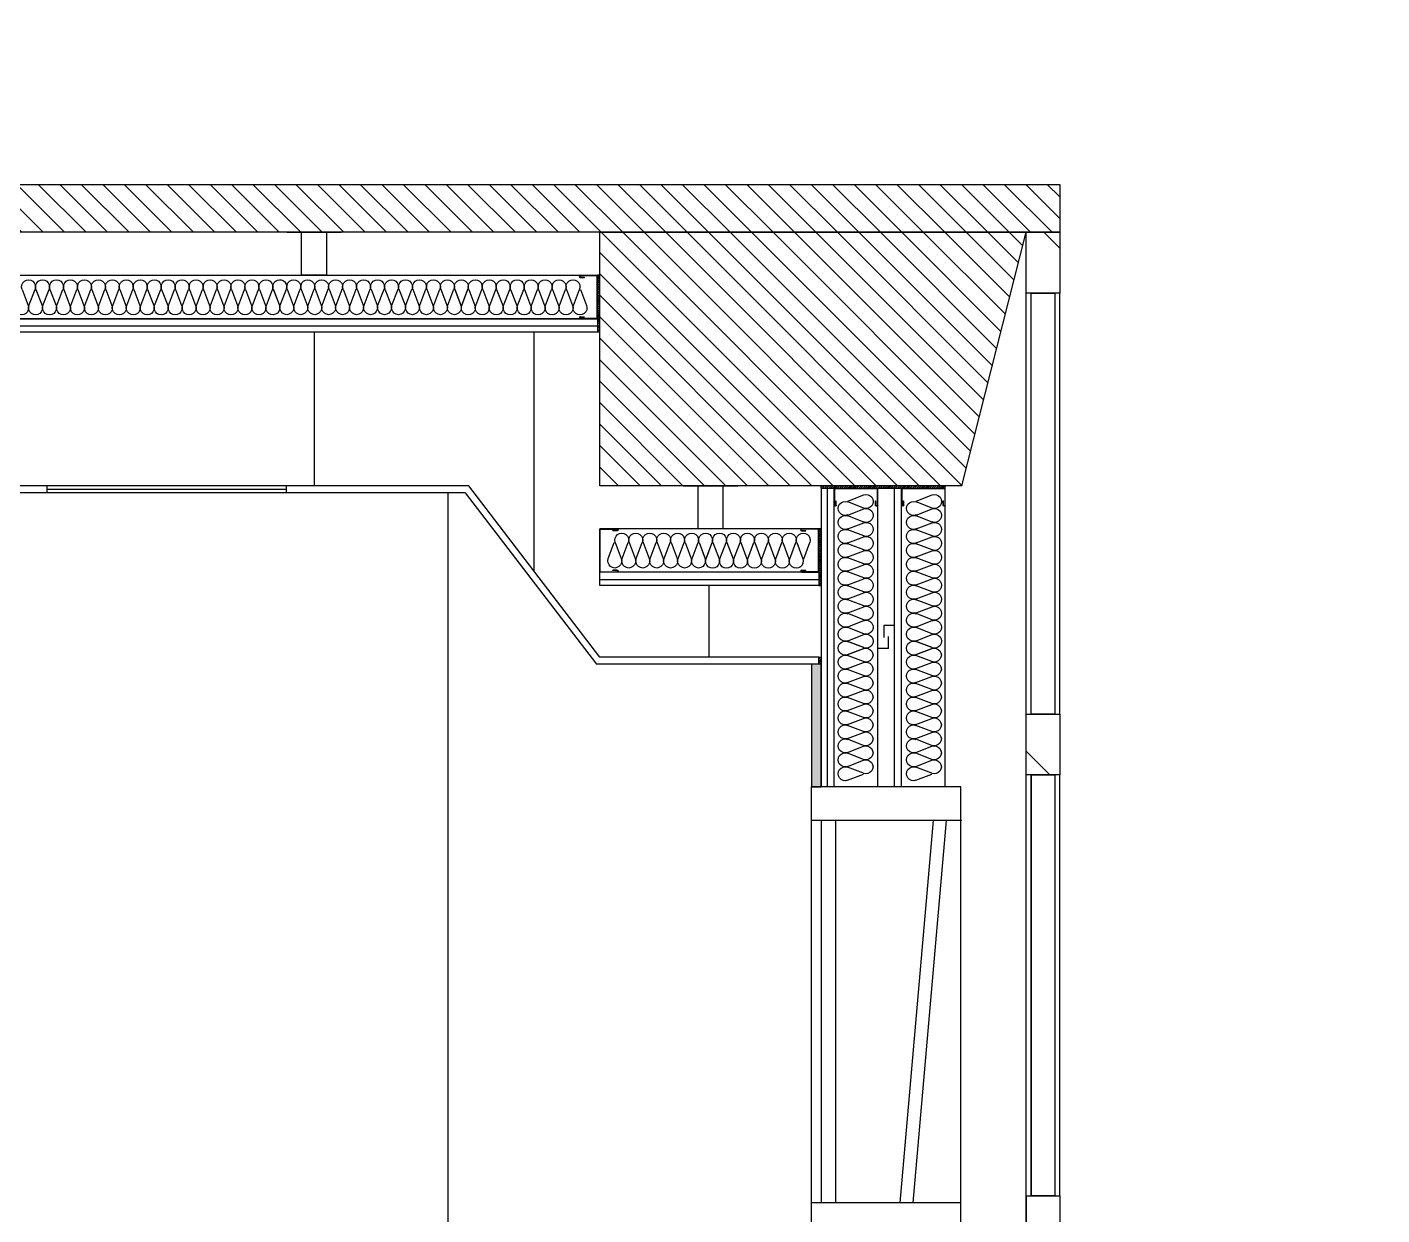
# Model space of a CAD drawing. Header units: millimetres. Extents: x 10 to 76.1, y 10 to 63.5.
# Drawn here: x 42.478 to 45.312, y 23.997 to 26.481 of the extents above; entities that cross this region are included whole.
import ezdxf

# ---------------------------------------------------------------- set-up
doc = ezdxf.new("R2010")
doc.units = ezdxf.units.MM
doc.linetypes.add('LÍNEAS_OCULTAS', pattern=[9.525, 6.35, -3.175])
for name, color, linetype in [('Aberturas', 5, 'Continuous'), ('durlok', 3, 'Continuous'), ('lana de vidrio', 2, 'Continuous'), ('Muros', 7, 'Continuous'), ('PERFILES', 2, 'Continuous'), ('Relleno', 9, 'Continuous')]:
    doc.layers.add(name, color=color, linetype=linetype)
pattern_1 = [(45, (-57.19178, 12.79231), (-0.1122532, 0.1122532), [])]

# ---------------------------------------------------------------- blocks, each defined once
blk = doc.blocks.new('LP1-1')
at = {"layer": 'PERFILES'}
for p, q in [((-0.0964, 0.0391), (-0.0964, -0.0431)), ((0.1114, 0.0388), (0.1114, -0.0431)), ((0.0596, -0.0414), (0.0601, -0.0414)), ((0.0596, -0.0431), (0.0601, -0.0431))]:
    blk.add_line(p, q, dxfattribs=at)
at = {"layer": 'PERFILES', "color": 2}
for p, q in [((-0.0949, -0.0414), (-0.0949, 0.0386)), ((-0.0879, 0.0386), (-0.0879, 0.0185)), ((-0.0879, 0.0185), (-0.0865, 0.0185)), ((-0.0865, 0.0383), (-0.0865, 0.0185)), ((0.1015, 0.0396), (0.1015, 0.0184)), ((0.1015, 0.0184), (0.1032, 0.0184)), ((0.1032, 0.0392), (0.1032, 0.0184)), ((0.1096, -0.0414), (0.1096, 0.0392)), ((-0.0964, -0.0431), (-0.063, -0.0431)), ((-0.0949, -0.0414), (-0.063, -0.0414)), ((-0.063, -0.0414), (0.0596, -0.0414)), ((-0.063, -0.0431), (0.0596, -0.0431)), ((0.0601, -0.0414), (0.1096, -0.0414)), ((0.0601, -0.0431), (0.1114, -0.0431))]:
    blk.add_line(p, q, dxfattribs=at)
for centre, radius, start, end in [((-0.0914, 0.0387), 0.00497, 355.45799, 174.57688), ((-0.0914, 0.0385), 0.00349, 0.9781, 180.22008), ((0.1065, 0.0392), 0.00497, 355.45799, 174.57688), ((0.1064, 0.039), 0.00319, 3.69817, 175.10965)]:
    blk.add_arc(centre, radius, start, end, dxfattribs=at)

msp = doc.modelspace()

# ---------------------------------------------------------------- hatches: boundary and pattern name
h = msp.add_hatch()
h.set_pattern_fill('ANSI31', color=256, scale=0.001, angle=90)
h.set_pattern_definition([(135, (33.17223, 2.040873), (-0.00224506403, -0.00224506403), [])])
h.paths.add_polyline_path([(43.6715, 25.8439), (43.6765, 25.8439), (43.6765, 25.9623), (43.6715, 25.9623)])
at = {"extrusion": (-1.22465e-16, 0, -1)}
h = msp.add_hatch(dxfattribs=at)
h.set_pattern_fill('ANSI31', color=256, scale=0.001, angle=90)
h.set_pattern_definition([(135, (-57.0806775, 1.650903), (-0.00224506403, -0.00224506403), [])])
edge = h.paths.add_edge_path()
edge.add_line((-44.3984, 25.5223), (-44.1407, 25.5223))
edge.add_line((-44.3984, 25.5223), (-44.3984, 25.5173))
edge.add_line((-44.3984, 25.5173), (-44.1392, 25.5173))
edge.add_line((-44.1392, 25.5223), (-44.1392, 25.5173))
h = msp.add_hatch()
h.set_pattern_fill('ANSI31', color=256, scale=0.001, angle=90)
h.set_pattern_definition([(135, (33.634998, 1.510903), (-0.00224506403, -0.00224506403), [])])
h.paths.add_polyline_path([(44.1342, 25.3139), (44.1392, 25.3139), (44.1393, 25.4323), (44.1343, 25.4323)])
h = msp.add_hatch(dxfattribs=at)
h.set_pattern_fill('ANSI31', color=256, scale=0.001, angle=90)
h.set_pattern_definition([(135, (-54.6384863, 1.2475345), (-0.00224506403, -0.00224506403), [])])
h.paths.add_polyline_path([(-44.1392, 25.1489), (-44.1342, 25.1489), (-44.1342, 25.1639), (-44.1392, 25.1639)])
at = {"layer": 'Relleno'}
h = msp.add_hatch(dxfattribs=at)
h.set_pattern_fill('DOTS', color=256, scale=0.005, angle=90)
h.paths.add_polyline_path([(12.6675, 10.155), (12.6475, 10.155), (12.6475, 12.715), (12.6675, 12.715)])
h.paths.add_polyline_path([(12.96, 10.155), (12.94, 10.155), (12.94, 12.715), (12.96, 12.715)])
h.paths.add_polyline_path([(19.1807, 10.155), (19.1607, 10.155), (19.1607, 12.715), (19.1807, 12.715)])
h.paths.add_polyline_path([(36.6306, 10.155), (36.6506, 10.155), (36.6506, 12.7366), (36.6306, 12.7366)])
h.paths.add_polyline_path([(42.8514, 10.155), (42.8714, 10.155), (42.8714, 11.1), (42.8514, 11.1)])
h.paths.add_polyline_path([(43.1439, 10.155), (43.1639, 10.155), (43.1639, 11.1), (43.1439, 11.1)])
h.paths.add_polyline_path([(43.1439, 12.1), (43.1639, 12.1), (43.1639, 12.7366), (43.1439, 12.7366)])
h.paths.add_polyline_path([(42.8514, 12.1), (42.8714, 12.1), (42.8714, 12.7366), (42.8514, 12.7366)])
h.paths.add_polyline_path([(45.2921, 10.155), (45.3121, 10.155), (45.3121, 12.7366), (45.2921, 12.7366)])
h.paths.add_polyline_path([(36.8806, 25.5073), (36.9006, 25.5073), (36.9006, 22.9473), (36.8806, 22.9473)])
h.paths.add_polyline_path([(44.119, 23.9523), (44.139, 23.9523), (44.139, 22.9473), (44.119, 22.9473)])
h.paths.add_polyline_path([(44.1192, 24.8923), (44.1392, 24.8923), (44.1392, 25.1489), (44.1192, 25.1489)])
h.paths.add_polyline_path([(12.6675, 23.9214), (12.6475, 23.9214), (12.6475, 24.8664), (12.6675, 24.8664)])
h.paths.add_polyline_path([(12.6475, 25.8664), (12.6675, 25.8664), (12.6675, 26.4814), (12.6475, 26.4814)])
at = {"layer": 'Relleno', "linetype": 'Continuous', "extrusion": (-2.44929e-16, 0, -1)}
h = msp.add_hatch(dxfattribs=at)
h.set_pattern_fill('ANSI31', color=256, scale=0.01, style=0)
h.paths.add_polyline_path([(-44.6382, 26.1523), (-44.6382, 26.0523), (-34.9032, 26.0523), (-34.9032, 26.1523)])
h = msp.add_hatch(dxfattribs=at)
h.set_pattern_fill('ANSI31', color=256, scale=0.01, style=0)
h.paths.add_polyline_path([(-35.1082, 22.8923), (-34.9032, 22.8923), (-34.9032, 26.0523), (-35.1082, 26.0523)])
h.paths.add_polyline_path([(-44.4332, 23.9523), (-44.6382, 23.9523), (-44.6382, 22.8923), (-44.4332, 22.8923)])
h.paths.add_polyline_path([(-44.5682, 26.0523), (-44.4415, 25.5551), (-44.4332, 25.5223), (-43.6765, 25.5223), (-43.6765, 26.0523)])
h = msp.add_hatch(dxfattribs=at)
h.set_pattern_fill('ANSI31', color=256, scale=0.05, style=0)
h.set_pattern_definition(pattern_1)
h.paths.add_polyline_path([(-44.5682, 25.9248), (-44.5682, 26.0523), (-44.6382, 26.0523), (-44.6382, 25.9248)])
h = msp.add_hatch(dxfattribs=at)
h.set_pattern_fill('ANSI31', color=256, scale=0.05, style=0)
h.set_pattern_definition(pattern_1)
h.paths.add_polyline_path([(-44.5682, 24.9173), (-44.5682, 25.0448), (-44.6382, 25.0448), (-44.6382, 24.9173)])

# ---------------------------------------------------------------- linework, layer by layer
at = {"linetype": 'Continuous', "extrusion": (0, 1, 0)}
for p, q in [((34.9032, 26.1523), (44.6382, 26.1523)), ((44.1392, 25.5173), (44.1682, 25.5173))]:
    msp.add_line(p, q, dxfattribs=at)
at = {"color": 3}
for p, q in [((43.0216, 26.0523), (43.1356, 26.0523)), ((43.8508, 25.5223), (43.9648, 25.5223))]:
    msp.add_line(p, q, dxfattribs=at)
for p, q in [((43.0786, 25.844), (43.0785, 25.5223)), ((43.5392, 25.3431), (43.5392, 25.8439)), ((42.5199, 25.5148), (43.0199, 25.5148)), ((43.3944, 25.5076), (43.669, 25.1489)), ((43.6764, 25.1639), (43.402, 25.5223)), ((43.6764, 25.3414), (43.6765, 25.4324)), ((43.6764, 25.3139), (43.6764, 25.3414)), ((43.9053, 25.1639), (43.9053, 25.3139)), ((44.1342, 25.1489), (43.669, 25.1489)), ((44.1342, 25.1639), (43.6764, 25.1639))]:
    msp.add_line(p, q)
at = {"extrusion": (-1.22465e-16, 0, -1)}
for p, q in [((43.402, 25.5223), (36.8806, 25.5223)), ((43.3946, 25.5073), (36.8806, 25.5073)), ((44.1392, 25.5173), (44.1392, 25.5223)), ((44.1682, 25.5173), (44.3984, 25.5173)), ((44.2948, 25.5173), (44.259, 25.5173)), ((44.3984, 25.5173), (44.3984, 25.5223))]:
    msp.add_line(p, q, dxfattribs=at)
at = {"color": 3, "linetype": 'LÍNEAS_OCULTAS', "extrusion": (-3.26019e-30, -2.30864e-30, -1)}
msp.add_line((42.5199, 25.5223), (42.5199, 25.5073), dxfattribs=at)
at = {"color": 3, "linetype": 'LÍNEAS_OCULTAS', "extrusion": (0, 1, 0)}
msp.add_line((43.0199, 25.5223), (43.0199, 25.5073), dxfattribs=at)
at = {"color": 3, "extrusion": (-1.22465e-16, 0, -1)}
for p, q in [((44.2575, 25.1818), (44.2575, 25.2778)), ((44.2925, 25.2298), (44.27, 25.2298)), ((44.27, 25.2298), (44.27, 25.2048)), ((44.2925, 25.1338), (44.2925, 25.2298)), ((44.28, 25.1818), (44.28, 25.2068)), ((44.28, 25.1818), (44.2575, 25.1818))]:
    msp.add_line(p, q, dxfattribs=at)
at = {"color": 3}
for points in [[(43.0526, 26.0523), (43.1045, 26.0523), (43.1045, 25.9623), (43.0526, 25.9623)], [(43.8819, 25.5223), (43.9338, 25.5223), (43.9338, 25.4323), (43.8819, 25.4323)]]:
    msp.add_lwpolyline(points, close=True, dxfattribs=at)
for points in [[(43.6715, 25.8439), (43.6765, 25.8439), (43.6765, 25.9623), (43.6715, 25.9623)], [(44.1342, 25.3139), (44.1392, 25.3139), (44.1393, 25.4323), (44.1343, 25.4323)]]:
    msp.add_lwpolyline(points, close=True)
at = {"color": 1}
msp.add_lwpolyline([(44.1192, 24.8923), (44.1392, 24.8923), (44.1392, 25.1489), (44.1192, 25.1489)], close=True, dxfattribs=at)
at = {"extrusion": (-1.22465e-16, 0, -1)}
msp.add_lwpolyline([(-44.1392, 25.1489), (-44.1342, 25.1489), (-44.1342, 25.1639), (-44.1392, 25.1639)], close=True, dxfattribs=at)
at = {"layer": 'Aberturas', "linetype": 'Continuous', "extrusion": (0, 1, 0)}
for p, q in [((44.5682, 25.9248), (44.5682, 26.0523)), ((44.6382, 26.0523), (44.6382, 25.9248)), ((44.6382, 25.9248), (44.5682, 25.9248)), ((44.5682, 25.0448), (44.5682, 25.9248)), ((44.5782, 25.0448), (44.5782, 25.9248)), ((44.5782, 25.9248), (44.6282, 25.9248)), ((44.6282, 25.9248), (44.6282, 25.0448)), ((44.6382, 25.0448), (44.6382, 25.9248)), ((44.5682, 24.9173), (44.5682, 25.0448)), ((44.5682, 25.0448), (44.6382, 25.0448)), ((44.6282, 25.0448), (44.5782, 25.0448)), ((44.6382, 25.0448), (44.6382, 24.9173)), ((44.6382, 24.9173), (44.5682, 24.9173)), ((44.5682, 24.0373), (44.5682, 24.9173)), ((44.5782, 24.0373), (44.5782, 24.9173)), ((44.5782, 24.9173), (44.6282, 24.9173)), ((44.6282, 24.9173), (44.6282, 24.0373)), ((44.6382, 24.0373), (44.6382, 24.9173)), ((44.5682, 23.9523), (44.5682, 24.0373)), ((44.5682, 24.0373), (44.6382, 24.0373)), ((44.6282, 24.0373), (44.5782, 24.0373)), ((44.6382, 24.0373), (44.6382, 23.9523))]:
    msp.add_line(p, q, dxfattribs=at)
at = {"layer": 'Aberturas', "linetype": 'Continuous', "extrusion": (-1.22465e-16, 0, -1)}
for p, q in [((44.6282, 25.9248), (44.5782, 25.9248)), ((44.5782, 24.9173), (44.5782, 24.0373)), ((44.6282, 24.9173), (44.5782, 24.9173)), ((44.5682, 24.0373), (44.5682, 23.9523))]:
    msp.add_line(p, q, dxfattribs=at)
at = {"layer": 'durlok'}
for p, q in [((36.8857, 25.9623), (43.6714, 25.9623)), ((36.8856, 25.8715), (43.6715, 25.8714)), ((36.8856, 25.8565), (43.6715, 25.8564)), ((43.359, 22.9473), (43.359, 25.5073)), ((44.2925, 24.8923), (44.2925, 25.5173)), ((44.1393, 25.4323), (43.6765, 25.4324)), ((44.1342, 25.3414), (43.6764, 25.3414)), ((43.6764, 25.3264), (44.1342, 25.3264)), ((44.1342, 25.3139), (43.6764, 25.3139)), ((44.1392, 24.8223), (44.1392, 24.0223)), ((44.1692, 24.8223), (44.1692, 24.0223)), ((44.3738, 24.8223), (44.3038, 24.0223)), ((44.3314, 24.0223), (44.4014, 24.8223))]:
    msp.add_line(p, q, dxfattribs=at)
at = {"layer": 'durlok', "linetype": 'Continuous', "extrusion": (1, -1.83697e-16, 0)}
for p, q in [((43.6715, 25.8714), (36.8856, 25.8715)), ((36.8856, 25.844), (43.6715, 25.8439))]:
    msp.add_line(p, q, dxfattribs=at)
at = {"layer": 'durlok', "extrusion": (-1.22465e-16, 0, -1)}
for p, q in [((44.1392, 25.5173), (44.1392, 24.8923)), ((44.1517, 25.5173), (44.1517, 24.8923)), ((44.2575, 24.8923), (44.2575, 25.5173)), ((44.3075, 24.8923), (44.3075, 25.5173))]:
    msp.add_line(p, q, dxfattribs=at)
at = {"layer": 'durlok', "linetype": 'Continuous', "extrusion": (0, 1, 0)}
for p, q in [((44.1667, 24.8923), (44.1667, 25.5173)), ((44.3984, 24.8923), (44.3984, 25.5173)), ((44.119, 24.8223), (44.1192, 24.8923)), ((44.4315, 24.8923), (44.1192, 24.8923)), ((44.4315, 24.8223), (44.4315, 24.8923)), ((44.119, 24.0223), (44.119, 24.8223)), ((44.4315, 24.8223), (44.119, 24.8223)), ((44.4332, 24.8223), (44.3832, 24.8223)), ((44.4315, 24.0223), (44.4315, 24.8223)), ((44.4315, 24.0223), (44.119, 24.0223)), ((44.119, 23.9523), (44.119, 24.0223)), ((44.4315, 23.9523), (44.4315, 24.0223))]:
    msp.add_line(p, q, dxfattribs=at)
at = {"layer": 'lana de vidrio', "color": 2, "extrusion": (-1.22465e-16, 0, -1)}
for p, q in [((42.4677, 25.9329), (42.4804, 25.8995)), ((42.4823, 25.8995), (42.495, 25.9329)), ((42.4969, 25.9329), (42.5096, 25.8995)), ((42.5115, 25.8995), (42.5242, 25.9329)), ((42.5261, 25.9329), (42.5388, 25.8995)), ((42.5407, 25.8995), (42.5534, 25.9329)), ((42.5553, 25.9329), (42.568, 25.8995)), ((42.5699, 25.8995), (42.5826, 25.9329)), ((42.5845, 25.9329), (42.5972, 25.8995)), ((42.5991, 25.8995), (42.6118, 25.9329)), ((42.6137, 25.9329), (42.6264, 25.8995)), ((42.6283, 25.8995), (42.641, 25.9329)), ((42.6429, 25.9329), (42.6556, 25.8995)), ((42.6575, 25.8995), (42.6702, 25.9329)), ((42.6721, 25.9329), (42.6848, 25.8995)), ((42.6867, 25.8995), (42.6994, 25.9329)), ((42.7013, 25.9329), (42.714, 25.8995)), ((42.7159, 25.8995), (42.7286, 25.9329)), ((42.7305, 25.9329), (42.7432, 25.8995)), ((42.7451, 25.8995), (42.7578, 25.9329)), ((42.7597, 25.9329), (42.7724, 25.8995)), ((42.7743, 25.8995), (42.787, 25.9329)), ((42.7889, 25.9329), (42.8016, 25.8995)), ((42.8035, 25.8995), (42.8162, 25.9329)), ((42.8181, 25.9329), (42.8308, 25.8995)), ((42.8327, 25.8995), (42.8454, 25.9329)), ((42.8474, 25.9329), (42.8601, 25.8995)), ((42.862, 25.8995), (42.8747, 25.9329)), ((42.8766, 25.9329), (42.8893, 25.8995)), ((42.8912, 25.8995), (42.9039, 25.9329)), ((42.9058, 25.9329), (42.9185, 25.8995)), ((42.9204, 25.8995), (42.9331, 25.9329)), ((42.935, 25.9329), (42.9477, 25.8995)), ((42.9496, 25.8995), (42.9623, 25.9329)), ((42.9642, 25.9329), (42.9769, 25.8995)), ((42.9788, 25.8995), (42.9915, 25.9329)), ((42.9933, 25.9332), (43.0019, 25.9106)), ((42.9934, 25.9329), (43.002, 25.9103)), ((43.0079, 25.8998), (43.0206, 25.9332)), ((43.0225, 25.9332), (43.0352, 25.8998)), ((43.0371, 25.8998), (43.0498, 25.9332)), ((43.0517, 25.9332), (43.0644, 25.8998)), ((43.0663, 25.8998), (43.079, 25.9332)), ((43.0809, 25.9332), (43.0936, 25.8998)), ((43.0955, 25.8998), (43.1082, 25.9332)), ((43.1101, 25.9332), (43.1228, 25.8998)), ((43.1247, 25.8998), (43.1374, 25.9332)), ((43.1393, 25.9332), (43.152, 25.8998)), ((43.1539, 25.8998), (43.1666, 25.9332)), ((43.1685, 25.9332), (43.1812, 25.8998)), ((43.1831, 25.8998), (43.1958, 25.9332)), ((43.1977, 25.9332), (43.2104, 25.8998)), ((43.2123, 25.8998), (43.225, 25.9332)), ((43.2269, 25.9332), (43.2396, 25.8998)), ((43.2415, 25.8998), (43.2542, 25.9332)), ((43.2561, 25.9332), (43.2688, 25.8998)), ((43.2707, 25.8998), (43.2834, 25.9332)), ((43.2853, 25.9332), (43.298, 25.8998)), ((43.2999, 25.8998), (43.3126, 25.9332)), ((43.3145, 25.9332), (43.3272, 25.8998)), ((43.3291, 25.8998), (43.3418, 25.9332)), ((43.3437, 25.9332), (43.3564, 25.8998)), ((43.3583, 25.8998), (43.371, 25.9332)), ((43.3729, 25.9332), (43.3856, 25.8998)), ((43.3729, 25.9329), (43.3856, 25.8995)), ((43.3875, 25.8998), (43.4002, 25.9332)), ((43.3875, 25.8995), (43.4002, 25.9329)), ((43.4021, 25.9329), (43.4148, 25.8995)), ((43.4167, 25.8995), (43.4294, 25.9329)), ((43.4313, 25.9329), (43.444, 25.8995)), ((43.4459, 25.8995), (43.4586, 25.9329)), ((43.4605, 25.9329), (43.4732, 25.8995)), ((43.4751, 25.8995), (43.4878, 25.9329)), ((43.4897, 25.9329), (43.5024, 25.8995)), ((43.5043, 25.8995), (43.517, 25.9329)), ((43.5189, 25.9329), (43.5316, 25.8995)), ((43.5335, 25.8995), (43.5462, 25.9329)), ((43.5481, 25.9329), (43.5608, 25.8995)), ((43.5627, 25.8995), (43.5754, 25.9329)), ((43.5773, 25.9329), (43.59, 25.8995)), ((43.5919, 25.8995), (43.6046, 25.9329)), ((43.6065, 25.9329), (43.6192, 25.8995)), ((43.6211, 25.8995), (43.6338, 25.9329)), ((43.6357, 25.9329), (43.6484, 25.8995)), ((43.0019, 25.9106), (43.006, 25.8998)), ((43.002, 25.9103), (43.0061, 25.8995)), ((44.1947, 25.4902), (44.2282, 25.5029)), ((44.2282, 25.4756), (44.1947, 25.4883)), ((44.3377, 25.4902), (44.3711, 25.5029)), ((44.3711, 25.4756), (44.3377, 25.4883)), ((44.1947, 25.461), (44.2282, 25.4737)), ((44.2282, 25.4464), (44.1947, 25.4591)), ((44.3377, 25.461), (44.3711, 25.4737)), ((44.3711, 25.4464), (44.3377, 25.4591)), ((44.1947, 25.4318), (44.2282, 25.4445)), ((44.2282, 25.4172), (44.1947, 25.4299)), ((44.3377, 25.4318), (44.3711, 25.4445)), ((44.3711, 25.4172), (44.3377, 25.4299)), ((43.6939, 25.37), (43.7066, 25.4034)), ((43.7085, 25.4034), (43.7212, 25.37)), ((43.7231, 25.37), (43.7358, 25.4034)), ((43.7377, 25.4034), (43.7504, 25.37)), ((43.7523, 25.37), (43.765, 25.4034)), ((43.7669, 25.4034), (43.7796, 25.37)), ((43.7815, 25.37), (43.7942, 25.4034)), ((43.7962, 25.4034), (43.8088, 25.37)), ((43.8108, 25.37), (43.8235, 25.4034)), ((43.8254, 25.4034), (43.8381, 25.37)), ((43.84, 25.37), (43.8527, 25.4034)), ((43.8546, 25.4034), (43.8673, 25.37)), ((43.8692, 25.37), (43.8819, 25.4034)), ((43.8838, 25.4034), (43.8965, 25.37)), ((43.8838, 25.4032), (43.8965, 25.3697)), ((43.8984, 25.37), (43.9111, 25.4034)), ((43.8984, 25.3697), (43.9111, 25.4032)), ((43.913, 25.4032), (43.9257, 25.3697)), ((43.9276, 25.3697), (43.9403, 25.4032)), ((43.9422, 25.4032), (43.9549, 25.3697)), ((43.9568, 25.3697), (43.9695, 25.4032)), ((43.9714, 25.4032), (43.9841, 25.3697)), ((43.986, 25.3697), (43.9987, 25.4032)), ((44.0006, 25.4032), (44.0133, 25.3697)), ((44.0152, 25.3697), (44.0279, 25.4032)), ((44.0298, 25.4032), (44.0425, 25.3697)), ((44.0444, 25.3697), (44.0571, 25.4032)), ((44.059, 25.4032), (44.0717, 25.3697)), ((44.0736, 25.3697), (44.0863, 25.4032)), ((44.0882, 25.4032), (44.1009, 25.3697)), ((44.1028, 25.3697), (44.1155, 25.4032)), ((44.1947, 25.4026), (44.2282, 25.4153)), ((44.2282, 25.388), (44.1947, 25.4007)), ((44.3377, 25.4026), (44.3711, 25.4153)), ((44.3711, 25.388), (44.3377, 25.4007)), ((44.1947, 25.3734), (44.2282, 25.3861)), ((44.2282, 25.3588), (44.1947, 25.3715)), ((44.3377, 25.3734), (44.3711, 25.3861)), ((44.3711, 25.3588), (44.3377, 25.3715)), ((44.1947, 25.3442), (44.2282, 25.3569)), ((44.2282, 25.3296), (44.1947, 25.3423)), ((44.3377, 25.3442), (44.3711, 25.3569)), ((44.3711, 25.3296), (44.3377, 25.3423)), ((44.1947, 25.315), (44.2282, 25.3277)), ((44.2282, 25.3004), (44.1947, 25.3131)), ((44.3377, 25.315), (44.3711, 25.3277)), ((44.3711, 25.3004), (44.3377, 25.3131)), ((44.1947, 25.2858), (44.2282, 25.2985)), ((44.2282, 25.2712), (44.1947, 25.2839)), ((44.3377, 25.2858), (44.3711, 25.2985)), ((44.3711, 25.2712), (44.3377, 25.2839)), ((44.1947, 25.2566), (44.2282, 25.2693)), ((44.2282, 25.242), (44.1947, 25.2547)), ((44.3377, 25.2566), (44.3711, 25.2693)), ((44.3711, 25.242), (44.3377, 25.2547)), ((44.1947, 25.2274), (44.2282, 25.2401)), ((44.2282, 25.2128), (44.1947, 25.2255)), ((44.3377, 25.2274), (44.3711, 25.2401)), ((44.3711, 25.2128), (44.3377, 25.2255)), ((44.2279, 25.1836), (44.1945, 25.1963)), ((44.1947, 25.1982), (44.2282, 25.2109)), ((44.2282, 25.1836), (44.1947, 25.1963)), ((44.3708, 25.1836), (44.3374, 25.1963)), ((44.3377, 25.1982), (44.3711, 25.2109)), ((44.3711, 25.1836), (44.3377, 25.1963)), ((44.1945, 25.169), (44.2279, 25.1817)), ((44.2279, 25.1544), (44.1945, 25.1671)), ((44.1947, 25.169), (44.2282, 25.1817)), ((44.3374, 25.169), (44.3708, 25.1817)), ((44.3708, 25.1544), (44.3374, 25.1671)), ((44.3377, 25.169), (44.3711, 25.1817)), ((44.1945, 25.1398), (44.2279, 25.1525)), ((44.2279, 25.1252), (44.1945, 25.1379)), ((44.3374, 25.1398), (44.3708, 25.1525)), ((44.3708, 25.1252), (44.3374, 25.1379)), ((44.1945, 25.1106), (44.2279, 25.1233)), ((44.2279, 25.096), (44.1945, 25.1087)), ((44.3374, 25.1106), (44.3708, 25.1233)), ((44.3708, 25.096), (44.3374, 25.1087)), ((44.1945, 25.0814), (44.2279, 25.0941)), ((44.2279, 25.0668), (44.1945, 25.0795)), ((44.3374, 25.0814), (44.3708, 25.0941)), ((44.3708, 25.0668), (44.3374, 25.0795)), ((44.1945, 25.0522), (44.2279, 25.0649)), ((44.3374, 25.0522), (44.3708, 25.0649)), ((44.2279, 25.0376), (44.1945, 25.0503)), ((44.1945, 25.023), (44.2279, 25.0357)), ((44.3708, 25.0376), (44.3374, 25.0503)), ((44.3374, 25.023), (44.3708, 25.0357)), ((44.2279, 25.0084), (44.1945, 25.0211)), ((44.1945, 24.9938), (44.2279, 25.0065)), ((44.3708, 25.0084), (44.3374, 25.0211)), ((44.3374, 24.9938), (44.3708, 25.0065)), ((44.2279, 24.9792), (44.1945, 24.9919)), ((44.1945, 24.9646), (44.2279, 24.9773)), ((44.3708, 24.9792), (44.3374, 24.9919)), ((44.3374, 24.9646), (44.3708, 24.9773)), ((44.2279, 24.95), (44.1945, 24.9627)), ((44.1945, 24.9354), (44.2279, 24.9481)), ((44.3708, 24.95), (44.3374, 24.9627)), ((44.3374, 24.9354), (44.3708, 24.9481)), ((44.2279, 24.9208), (44.1945, 24.9335)), ((44.1945, 24.9062), (44.2279, 24.9189)), ((44.3708, 24.9208), (44.3374, 24.9335)), ((44.3374, 24.9062), (44.3708, 24.9189))]:
    msp.add_line(p, q, dxfattribs=at)
for centre, start, end in [((-42.4814, 25.9381), 339.2034, 200.7966), ((-42.5106, 25.9381), 339.2034, 200.7966), ((-42.5398, 25.9381), 339.2034, 200.7966), ((-42.569, 25.9381), 339.2034, 200.7966), ((-42.5982, 25.9381), 339.2034, 200.7966), ((-42.6274, 25.9381), 339.2034, 200.7966), ((-42.6566, 25.9381), 339.2034, 200.7966), ((-42.6858, 25.9381), 339.2034, 200.7966), ((-42.715, 25.9381), 339.2034, 200.7966), ((-42.7442, 25.9381), 339.2034, 200.7966), ((-42.7734, 25.9381), 339.2034, 200.7966), ((-42.8026, 25.9381), 339.2034, 200.7966), ((-42.8318, 25.9381), 339.2034, 200.7966), ((-42.861, 25.9381), 339.2034, 200.7966), ((-42.8902, 25.9381), 339.2034, 200.7966), ((-42.9194, 25.9381), 339.2034, 200.7966), ((-42.9486, 25.9381), 339.2034, 200.7966), ((-42.9778, 25.9381), 339.2034, 200.7966), ((-43.0069, 25.9384), 339.2034, 69.7661), ((-43.0069, 25.9384), 69.7858, 200.7966), ((-43.0361, 25.9384), 339.2034, 200.7966), ((-43.0653, 25.9384), 339.2034, 200.7966), ((-43.0945, 25.9384), 339.2034, 200.7966), ((-43.1237, 25.9384), 339.2034, 200.7966), ((-43.1529, 25.9384), 339.2034, 200.7966), ((-43.1821, 25.9384), 339.2034, 200.7966), ((-43.2113, 25.9384), 339.2034, 200.7966), ((-43.2406, 25.9384), 339.2034, 200.7966), ((-43.2698, 25.9384), 339.2034, 200.7966), ((-43.299, 25.9384), 339.2034, 200.7966), ((-43.3282, 25.9384), 339.2034, 200.7966), ((-43.3574, 25.9384), 339.2034, 200.7966), ((-43.3866, 25.9384), 339.2034, 200.7966), ((-43.3866, 25.9381), 339.2034, 200.7966), ((-43.4158, 25.9381), 339.2034, 200.7966), ((-43.445, 25.9381), 339.2034, 200.7966), ((-43.4742, 25.9381), 339.2034, 200.7966), ((-43.5034, 25.9381), 339.2034, 200.7966), ((-43.5326, 25.9381), 339.2034, 200.7966), ((-43.5618, 25.9381), 339.2034, 200.7966), ((-43.591, 25.9381), 339.2034, 200.7966), ((-43.6202, 25.9381), 339.2034, 200.7966), ((-42.4668, 25.8943), 159.2034, 20.7966), ((-42.496, 25.8943), 159.2034, 20.7966), ((-42.5252, 25.8943), 159.2034, 20.7966), ((-42.5544, 25.8943), 159.2034, 20.7966), ((-42.5836, 25.8943), 159.2034, 20.7966), ((-42.6128, 25.8943), 159.2034, 20.7966), ((-42.642, 25.8943), 159.2034, 20.7966), ((-42.6712, 25.8943), 159.2034, 20.7966), ((-42.7004, 25.8943), 159.2034, 20.7966), ((-42.7296, 25.8943), 159.2034, 20.7966), ((-42.7588, 25.8943), 159.2034, 20.7966), ((-42.788, 25.8943), 159.2034, 20.7966), ((-42.8172, 25.8943), 159.2034, 20.7966), ((-42.8464, 25.8943), 159.2034, 20.7966), ((-42.8756, 25.8943), 159.2034, 20.7966), ((-42.9048, 25.8943), 159.2034, 20.7966), ((-42.934, 25.8943), 159.2034, 20.7966), ((-42.9632, 25.8943), 159.2034, 20.7966), ((-42.9924, 25.8943), 229.145, 20.7966), ((-42.9924, 25.8943), 159.2034, 229.1205), ((-43.0215, 25.8946), 159.2034, 20.7966), ((-43.0507, 25.8946), 159.2034, 20.7966), ((-43.0799, 25.8946), 159.2034, 20.7966), ((-43.1091, 25.8946), 159.2034, 20.7966), ((-43.1383, 25.8946), 159.2034, 20.7966), ((-43.1675, 25.8946), 159.2034, 20.7966), ((-43.1967, 25.8946), 159.2034, 20.7966), ((-43.2259, 25.8946), 159.2034, 20.7966), ((-43.2552, 25.8946), 159.2034, 20.7966), ((-43.2844, 25.8946), 159.2034, 20.7966), ((-43.3136, 25.8946), 159.2034, 20.7966), ((-43.3428, 25.8946), 159.2034, 20.7966), ((-43.372, 25.8946), 159.2034, 20.7966), ((-43.4012, 25.8943), 159.2034, 20.7966), ((-43.4304, 25.8943), 159.2034, 20.7966), ((-43.4596, 25.8943), 159.2034, 20.7966), ((-43.4888, 25.8943), 159.2034, 20.7966), ((-43.518, 25.8943), 159.2034, 20.7966), ((-43.5472, 25.8943), 159.2034, 20.7966), ((-43.5764, 25.8943), 159.2034, 20.7966), ((-43.6056, 25.8943), 159.2034, 20.7966), ((-43.6348, 25.8943), 159.2034, 20.7966), ((-44.2333, 25.4893), 69.2034, 290.7966), ((-44.3763, 25.4893), 69.2034, 290.7966), ((-44.1895, 25.4747), 249.2034, 110.7966), ((-44.2333, 25.4601), 69.2034, 290.7966), ((-44.3325, 25.4747), 249.2034, 110.7966), ((-44.3763, 25.4601), 69.2034, 290.7966), ((-44.1895, 25.4455), 249.2034, 110.7966), ((-44.3325, 25.4455), 249.2034, 110.7966), ((-43.7222, 25.4086), 339.2034, 200.7966), ((-43.7514, 25.4086), 339.2034, 200.7966), ((-43.7806, 25.4086), 339.2034, 200.7966), ((-43.8098, 25.4086), 339.2034, 200.7966), ((-43.839, 25.4086), 339.2034, 200.7966), ((-43.8682, 25.4086), 339.2034, 200.7966), ((-43.8974, 25.4086), 339.2034, 200.7966), ((-43.8974, 25.4084), 339.2034, 200.7966), ((-43.9266, 25.4084), 339.2034, 200.7966), ((-43.9558, 25.4084), 339.2034, 200.7966), ((-43.985, 25.4084), 339.2034, 200.7966), ((-44.0142, 25.4084), 339.2034, 200.7966), ((-44.0434, 25.4084), 339.2034, 200.7966), ((-44.0726, 25.4084), 339.2034, 200.7966), ((-44.1018, 25.4084), 339.2034, 200.7966), ((-44.1895, 25.4163), 249.2034, 110.7966), ((-44.2333, 25.4309), 69.2034, 290.7966), ((-44.3325, 25.4163), 249.2034, 110.7966), ((-44.3763, 25.4309), 69.2034, 290.7966), ((-44.1895, 25.3871), 249.2034, 110.7966), ((-44.2333, 25.4017), 69.2034, 290.7966), ((-44.3325, 25.3871), 249.2034, 110.7966), ((-44.3763, 25.4017), 69.2034, 290.7966), ((-43.7076, 25.3648), 159.2034, 20.7966), ((-43.7368, 25.3648), 159.2034, 20.7966), ((-43.766, 25.3648), 159.2034, 20.7966), ((-43.7952, 25.3648), 159.2034, 20.7966), ((-43.8244, 25.3648), 159.2034, 20.7966), ((-43.8536, 25.3648), 159.2034, 20.7966), ((-43.8828, 25.3648), 159.2034, 20.7966), ((-43.912, 25.3646), 159.2034, 20.7966), ((-43.9412, 25.3646), 159.2034, 20.7966), ((-43.9704, 25.3646), 159.2034, 20.7966), ((-43.9996, 25.3646), 159.2034, 20.7966), ((-44.0288, 25.3646), 159.2034, 20.7966), ((-44.058, 25.3646), 159.2034, 20.7966), ((-44.0872, 25.3646), 159.2034, 20.7966), ((-44.1895, 25.3579), 249.2034, 110.7966), ((-44.2333, 25.3725), 69.2034, 290.7966), ((-44.3325, 25.3579), 249.2034, 110.7966), ((-44.3763, 25.3725), 69.2034, 290.7966), ((-44.1895, 25.3287), 249.2034, 110.7966), ((-44.2333, 25.3433), 69.2034, 290.7966), ((-44.3325, 25.3287), 249.2034, 110.7966), ((-44.3763, 25.3433), 69.2034, 290.7966), ((-44.1895, 25.2995), 249.2034, 110.7966), ((-44.2333, 25.3141), 69.2034, 290.7966), ((-44.3325, 25.2995), 249.2034, 110.7966), ((-44.3763, 25.3141), 69.2034, 290.7966), ((-44.1895, 25.2702), 249.2034, 110.7966), ((-44.2333, 25.2848), 69.2034, 290.7966), ((-44.3325, 25.2702), 249.2034, 110.7966), ((-44.3763, 25.2848), 69.2034, 290.7966), ((-44.1895, 25.241), 249.2034, 110.7966), ((-44.2333, 25.2556), 69.2034, 290.7966), ((-44.3325, 25.241), 249.2034, 110.7966), ((-44.3763, 25.2556), 69.2034, 290.7966), ((-44.1895, 25.2118), 249.2034, 110.7966), ((-44.2333, 25.2264), 69.2034, 290.7966), ((-44.3325, 25.2118), 249.2034, 110.7966), ((-44.3763, 25.2264), 69.2034, 290.7966), ((-44.1893, 25.1826), 249.2034, 110.7966), ((-44.1895, 25.1826), 249.2034, 110.7966), ((-44.2333, 25.1972), 69.2034, 290.7966), ((-44.3322, 25.1826), 249.2034, 110.7966), ((-44.3325, 25.1826), 249.2034, 110.7966), ((-44.3763, 25.1972), 69.2034, 290.7966), ((-44.1893, 25.1534), 249.2034, 110.7966), ((-44.2331, 25.168), 69.2034, 290.7966), ((-44.3322, 25.1534), 249.2034, 110.7966), ((-44.376, 25.168), 69.2034, 290.7966), ((-44.1893, 25.1242), 249.2034, 110.7966), ((-44.2331, 25.1388), 69.2034, 290.7966), ((-44.3322, 25.1242), 249.2034, 110.7966), ((-44.376, 25.1388), 69.2034, 290.7966), ((-44.1893, 25.095), 249.2034, 110.7966), ((-44.2331, 25.1096), 69.2034, 290.7966), ((-44.3322, 25.095), 249.2034, 110.7966), ((-44.376, 25.1096), 69.2034, 290.7966), ((-44.1893, 25.0658), 249.2034, 110.7966), ((-44.2331, 25.0804), 69.2034, 290.7966), ((-44.3322, 25.0658), 249.2034, 110.7966), ((-44.376, 25.0804), 69.2034, 290.7966), ((-44.1893, 25.0366), 249.2034, 110.7966), ((-44.2331, 25.0512), 69.2034, 290.7966), ((-44.3322, 25.0366), 249.2034, 110.7966), ((-44.376, 25.0512), 69.2034, 290.7966), ((-44.1893, 25.0074), 249.2034, 110.7966), ((-44.2331, 25.022), 69.2034, 290.7966), ((-44.3322, 25.0074), 249.2034, 110.7966), ((-44.376, 25.022), 69.2034, 290.7966), ((-44.1893, 24.9782), 249.2034, 110.7966), ((-44.2331, 24.9928), 69.2034, 290.7966), ((-44.3322, 24.9782), 249.2034, 110.7966), ((-44.376, 24.9928), 69.2034, 290.7966), ((-44.2331, 24.9636), 69.2034, 290.7966), ((-44.376, 24.9636), 69.2034, 290.7966), ((-44.1893, 24.949), 249.2034, 110.7966), ((-44.2331, 24.9344), 69.2034, 290.7966), ((-44.3322, 24.949), 249.2034, 110.7966), ((-44.376, 24.9344), 69.2034, 290.7966), ((-44.1893, 24.9198), 249.2034, 110.7966), ((-44.3322, 24.9198), 249.2034, 110.7966)]:
    msp.add_arc(centre, 0.0146, start, end, dxfattribs=at)
at = {"layer": 'Muros', "linetype": 'Continuous', "extrusion": (0, 1, 0)}
for p, q in [((44.6382, 26.1523), (44.6382, 26.0523)), ((44.6382, 26.0523), (35.1082, 26.0523)), ((43.6765, 25.5223), (43.6765, 26.0523)), ((43.6765, 26.0523), (44.5682, 26.0523)), ((44.5682, 26.0523), (44.6382, 26.0523))]:
    msp.add_line(p, q, dxfattribs=at)
at = {"layer": 'Muros', "linetype": 'Continuous', "extrusion": (-1.22465e-16, 0, -1)}
msp.add_line((44.4332, 25.5223), (44.5682, 26.0523), dxfattribs=at)
at = {"layer": 'Muros', "extrusion": (-1.22465e-16, 0, -1)}
msp.add_line((44.4332, 25.5223), (43.6765, 25.5223), dxfattribs=at)

# ---------------------------------------------------------------- block references
at = {"xscale": 0.4373098624145429, "yscale": 0.4373098624145429, "zscale": 0.4373098624145429, "rotation": 90.00714649100267}
for p in [(43.6526, 25.9136), (43.6526, 25.9136), (44.1154, 25.3836)]:
    msp.add_blockref('LP1-1', p, dxfattribs=at)
at = {"extrusion": (-1.22465e-16, 0, -1), "xscale": 0.4373098624145429, "yscale": 0.4373098624145429, "zscale": 0.4373098624145429}
for p, rotation in [((-44.2088, 25.4985), 180), ((-44.3497, 25.4985), 180), ((-43.6953, 25.3837), 90.00714649100267), ((-43.6953, 25.3837), 90.00714649100267)]:
    msp.add_blockref('LP1-1', p, dxfattribs=dict(at, rotation=rotation))

doc.saveas('drawing.dxf')
